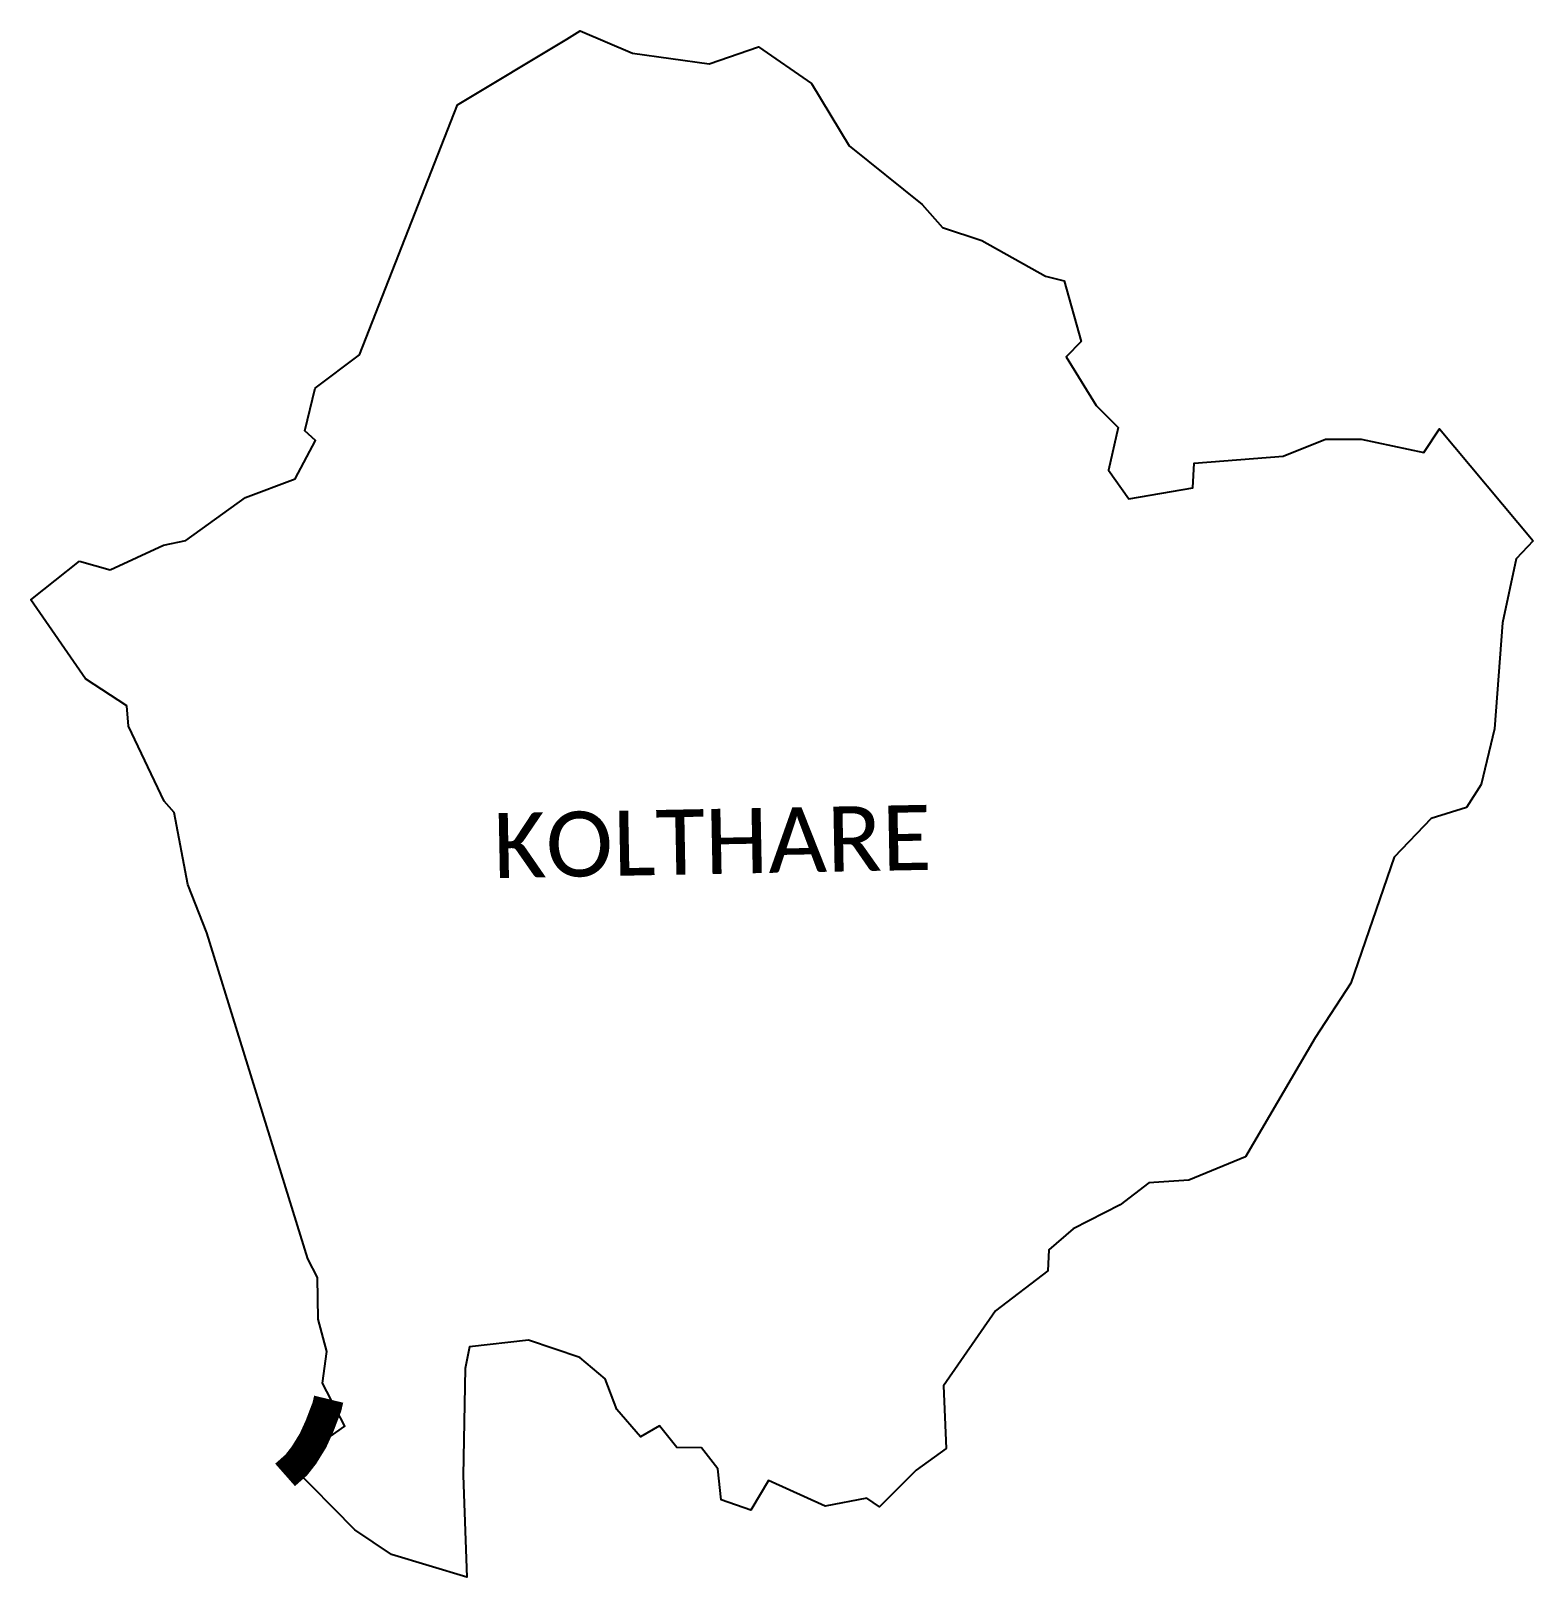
# Model space of a CAD drawing. Header units: metres. Extents: x 301664 to 304175, y 1951648 to 1954232.
import ezdxf

# ---------------------------------------------------------------- set-up
doc = ezdxf.new("R2010")
doc.units = ezdxf.units.M
for name, color, linetype in [('UNPROTECTED DUE TO CREEK', 150, 'Continuous'), ('village', 3, 'Continuous'), ('VILLAGE NAME', 250, 'Continuous')]:
    doc.layers.add(name, color=color, linetype=linetype)
doc.styles.get("Standard").update_dxf_attribs({"font": 'simplex.shx'})

msp = doc.modelspace()

# ---------------------------------------------------------------- linework, layer by layer
at = {"flags": 128}
msp.add_lwpolyline([(301745, 1953346), (301796.2, 1953331.3)], dxfattribs=at)
at = {"layer": 'UNPROTECTED DUE TO CREEK', "const_width": 50, "flags": 128}
msp.add_lwpolyline([(302088.5, 1951818.3), (302107.2, 1951834.8), (302120.1, 1951851.3), (302135.2, 1951875.8), (302146, 1951899.5), (302158.2, 1951931.4), (302161.5, 1951944.9)], dxfattribs=at)
at = {"layer": 'village', "color": 3, "true_color": 0x00ff00}
for points in [[(301796.2, 1953331.3, 0), (301885.1, 1953372.5, 0), (301922.7, 1953380.6, 0), (302022.1, 1953452.4, 0), (302105.5, 1953483.7, 0), (302139.2, 1953547.4, 0), (302121.5, 1953563.8, 0), (302139, 1953635.3, 0), (302213.2, 1953691, 0), (302377, 1954109, 0), (302559.4, 1954218.7, 0), (302582.1, 1954232.4, 0), (302669.7, 1954195.2, 0), (302797.5, 1954177.1, 0), (302880, 1954205.9, 0), (302968.7, 1954144.2, 0), (303031.7, 1954040, 0), (303154, 1953941.9, 0), (303187.8, 1953903.8, 0), (303253.6, 1953881.8, 0), (303359.8, 1953822.3, 0), (303391, 1953814.3, 0), (303419.4, 1953713.3, 0), (303394.3, 1953687.3, 0), (303444.7, 1953606, 0), (303481.3, 1953569.1, 0), (303465.2, 1953498, 0), (303499.1, 1953450, 0), (303606.2, 1953468.6, 0), (303608.5, 1953509.7, 0), (303757.5, 1953521.5, 0), (303828.3, 1953550, 0), (303887.8, 1953550, 0), (303992.5, 1953527.4, 0), (304018.5, 1953567.4, 0), (304175.3, 1953380, 0)], [(304175.3, 1953380, 0), (304147.2, 1953349.7, 0), (304124.2, 1953243, 0), (304111, 1953065.6, 0), (304088.5, 1952972.3, 0), (304063.9, 1952934.2, 0), (304005.1, 1952915.7, 0), (303943.1, 1952851.3, 0), (303870.3, 1952640.2, 0), (303811, 1952548.8, 0), (303694.3, 1952349.9, 0), (303599.7, 1952310.8, 0), (303532.6, 1952306.7, 0), (303484.9, 1952269.9, 0), (303406.3, 1952229.6, 0), (303365.6, 1952194.4, 0), (303364, 1952159.7, 0), (303276.2, 1952092.4, 0), (303189.7, 1951967.3, 0), (303193.7, 1951862.5, 0), (303143.6, 1951826.1, 0), (303082.6, 1951765.2, 0), (303061.4, 1951779.4, 0), (302991.6, 1951765.8, 0), (302897, 1951808.7, 0), (302867.5, 1951759.1, 0), (302817.6, 1951776.5, 0), (302811.9, 1951828.4, 0), (302784.6, 1951863.6, 0), (302743.3, 1951864.4, 0), (302714.7, 1951900.5, 0), (302682.8, 1951881.8, 0), (302643.3, 1951927.7, 0), (302623.9, 1951978.8, 0), (302581.6, 1952014.6, 0), (302495.8, 1952043.7, 0), (302396.8, 1952032.3, 0), (302389.8, 1951996.4, 0), (302386.1, 1951817.2, 0), (302392.4, 1951647.5, 0), (302266.7, 1951685, 0), (302205, 1951726.7, 0), (302097.5, 1951835.9, 0), (302188.5, 1951900, 0), (302150.9, 1951971.9, 0), (302158.2, 1952024.5, 0), (302143.9, 1952078.9, 0), (302143, 1952148.6, 0), (302126.8, 1952179.4, 0), (301957.8, 1952724.8, 0), (301926, 1952805.1, 0), (301902.9, 1952925.7, 0), (301886.3, 1952944.4, 0), (301826.7, 1953069.9, 0), (301823.8, 1953103.9, 0), (301754.9, 1953149, 0), (301663.6, 1953281.4, 0), (301745, 1953346, 0)]]:
    msp.add_polyline3d(points, dxfattribs=at)

# ---------------------------------------------------------------- texts
at = {"layer": 'VILLAGE NAME', "insert": (302435.5, 1952924.6), "char_height": 108.748, "attachment_point": 1, "rotation": 1.1028}
msp.add_mtext_dynamic_manual_height_columns('{\\fCalibri|b0|i0|c0|p34;KOLTHARE}', width=1571.314, gutter_width=543.7, heights=[0], dxfattribs=at)

doc.saveas('drawing.dxf')
